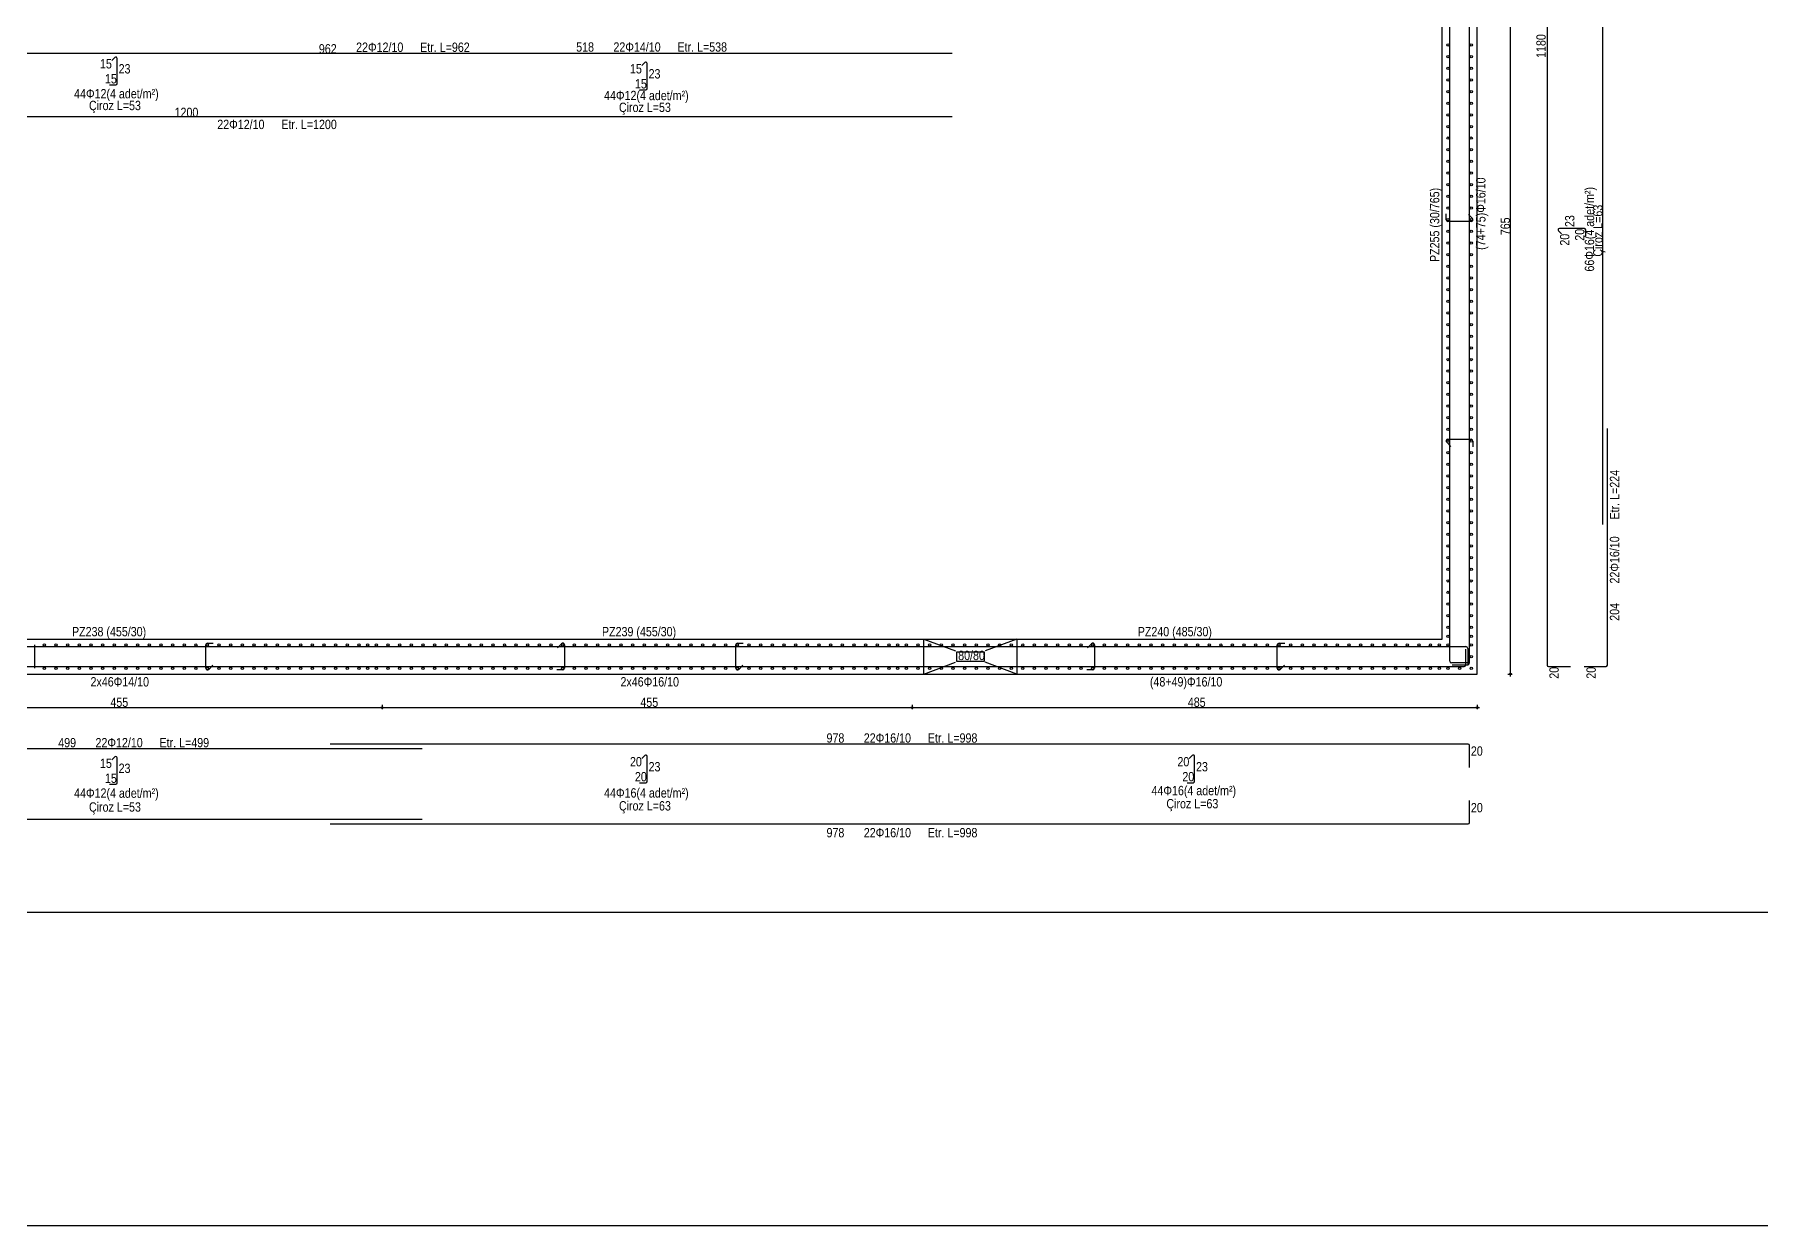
# Model space of a CAD drawing. Header units: metres. Extents: x 419734 to 420376, y 4564732 to 4565123.
# Drawn here: x 419893.43 to 419930.48, y 4564978.77 to 4565004.33 of the extents above; entities that cross this region are included whole.
import ezdxf

# ---------------------------------------------------------------- set-up
doc = ezdxf.new("R2010")
doc.units = ezdxf.units.M
for name, color, linetype in [('SW_DIM', 33, 'Continuous'), ('SW_MAGRONE', 2, 'Continuous'), ('SW_REINFORCEMENT', 7, 'Continuous'), ('SW_TABLE', 7, 'Continuous'), ('SW_Tondini', 1, 'Continuous'), ('SW_TXT_TESTI', 1, 'Continuous')]:
    doc.layers.add(name, color=color, linetype=linetype)
doc.layers.add('SW_FINESTRE_INV', color=60, linetype='Continuous', plot=False)
doc.styles.add('SWS', font='ARIALN.TTF')

msp = doc.modelspace()

# ---------------------------------------------------------------- linework, layer by layer
at = {"layer": 'SW_DIM', "ltscale": 0.5, "flags": 128}
for points in [[(419925.11691, 4564990.55176), (419925.11691, 4565023.52676)], [(419925.05441, 4564990.60176), (419925.14816, 4564990.60176)], [(419900.89743, 4564989.94426), (419900.89743, 4564989.85051)], [(419912.27243, 4564989.94426), (419912.27243, 4564989.85051)], [(419924.39691, 4564989.94426), (419924.39691, 4564989.85051)], [(419861.95941, 4564989.88176), (419924.44691, 4564989.88176)]]:
    msp.add_lwpolyline(points, dxfattribs=at)
at = {"layer": 'SW_DIM', "ltscale": 0.5}
for centre in [(419925.11691, 4564990.60176), (419900.89743, 4564989.88176), (419912.27243, 4564989.88176), (419924.39691, 4564989.88176)]:
    msp.add_circle(centre, 0.01875, dxfattribs=at)
at = {"layer": 'SW_FINESTRE_INV', "color": 6}
msp.add_lwpolyline([(420099.1896, 4565062.86785), (419806.43123, 4565062.86785), (419806.43123, 4564978.76785), (420099.1896, 4564978.76785)], dxfattribs=at)
at = {"layer": 'SW_MAGRONE'}
for points in [[(419924.39691, 4564990.60176), (419924.39691, 4565023.47676)], [(419923.64691, 4564991.35176), (419923.64691, 4565022.72676)], [(419877.20941, 4564991.35176), (419923.64691, 4564991.35176)], [(419912.52191, 4564990.60176), (419912.52191, 4564991.35176)], [(419912.52191, 4564991.35176), (419913.20191, 4564991.09676)], [(419913.2297, 4564991.08176), (419913.81412, 4564991.08176)], [(419913.2297, 4564990.87176), (419913.2297, 4564991.08176)], [(419913.81412, 4564991.08176), (419913.81412, 4564990.87176)], [(419914.52191, 4564991.35176), (419913.84191, 4564991.09676)], [(419914.52191, 4564991.35176), (419914.52191, 4564990.60176)], [(419912.52191, 4564990.60176), (419913.20191, 4564990.85676)], [(419913.81412, 4564990.87176), (419913.2297, 4564990.87176)], [(419914.52191, 4564990.60176), (419913.84191, 4564990.85676)], [(419862.00941, 4564990.60176), (419924.39691, 4564990.60176)]]:
    msp.add_lwpolyline(points, dxfattribs=at)
at = {"layer": 'SW_REINFORCEMENT', "color": 7, "ltscale": 0.05, "flags": 128}
for points in [[(419927.09441, 4564993.81426), (419927.09441, 4565023.28426)], [(419923.80941, 4564990.87676), (419923.80941, 4565023.23926)], [(419924.23441, 4564990.83926), (419924.23441, 4565023.20176)], [(419925.89941, 4565020.26426), (419925.89941, 4564990.79426)], [(419913.1315, 4565003.9183), (419889.09126, 4565003.9183)], [(419895.15872, 4565003.83322), (419895.09502, 4565003.76953)], [(419895.20993, 4565003.27693), (419895.20993, 4565003.812)], [(419906.53372, 4565003.72572), (419906.47002, 4565003.66203)], [(419906.58493, 4565003.16944), (419906.58493, 4565003.70451)], [(419895.04743, 4565003.24693), (419895.17993, 4565003.24693)], [(419906.42243, 4565003.13944), (419906.55493, 4565003.13944)], [(419883.1315, 4565002.56506), (419913.1315, 4565002.56506)], [(419923.73441, 4565000.35176), (419923.73441, 4565000.47676)], [(419924.27191, 4565000.31426), (419923.77191, 4565000.31426)], [(419924.21004, 4565000.46667), (419924.29843, 4565000.37828)], [(419926.14312, 4565000.11305), (419926.20682, 4565000.04936)], [(419926.69941, 4565000.16426), (419926.16434, 4565000.16426)], [(419926.72941, 4565000.00176), (419926.72941, 4565000.13426)], [(419927.19441, 4564990.79426), (419927.19441, 4564995.8718)], [(419923.83378, 4564995.48686), (419923.74539, 4564995.57525)], [(419923.77191, 4564995.63926), (419924.27191, 4564995.63926)], [(419924.30941, 4564995.60176), (419924.30941, 4564995.47676)], [(419861.39691, 4564991.18926), (419924.15941, 4564991.18926)], [(419893.43493, 4564991.22676), (419893.43493, 4564990.72676)], [(419897.10993, 4564990.72676), (419897.10993, 4564991.22676)], [(419897.14743, 4564991.26426), (419897.27243, 4564991.26426)], [(419904.65752, 4564991.16489), (419904.74591, 4564991.25328)], [(419904.80993, 4564991.22676), (419904.80993, 4564990.72676)], [(419908.48493, 4564990.72676), (419908.48493, 4564991.22676)], [(419908.52243, 4564991.26426), (419908.64743, 4564991.26426)], [(419916.03252, 4564991.16489), (419916.12091, 4564991.25328)], [(419916.18493, 4564991.22676), (419916.18493, 4564990.72676)], [(419920.10993, 4564990.72676), (419920.10993, 4564991.22676)], [(419920.14743, 4564991.26426), (419920.27243, 4564991.26426)], [(419924.15941, 4564990.80176), (419924.15941, 4564991.13676)], [(419924.19691, 4564991.15176), (419924.19691, 4564990.81676)], [(419861.35941, 4564990.76426), (419924.12191, 4564990.76426)], [(419897.26233, 4564990.78864), (419897.17395, 4564990.70025)], [(419904.77243, 4564990.68926), (419904.64743, 4564990.68926)], [(419908.63733, 4564990.78864), (419908.54895, 4564990.70025)], [(419916.14743, 4564990.68926), (419916.02243, 4564990.68926)], [(419920.26233, 4564990.78864), (419920.17395, 4564990.70025)], [(419924.18191, 4564990.83926), (419923.84691, 4564990.83926)], [(419923.86191, 4564990.80176), (419924.19691, 4564990.80176)], [(419925.92941, 4564990.76426), (419926.39941, 4564990.76426)], [(419926.69441, 4564990.76426), (419927.16441, 4564990.76426)], [(419901.7565, 4564988.99926), (419889.27876, 4564988.99926)], [(419924.20441, 4564989.09926), (419899.78116, 4564989.09926)], [(419906.53372, 4564988.85555), (419906.47002, 4564988.79186)], [(419906.58493, 4564988.29926), (419906.58493, 4564988.83434)], [(419918.28346, 4564988.85555), (419918.21976, 4564988.79186)], [(419918.33467, 4564988.29926), (419918.33467, 4564988.83434)], [(419924.23441, 4564988.59926), (419924.23441, 4564989.06926)], [(419895.15872, 4564988.82201), (419895.09502, 4564988.75832)], [(419895.20993, 4564988.26573), (419895.20993, 4564988.8008)], [(419895.04743, 4564988.23573), (419895.17993, 4564988.23573)], [(419906.42243, 4564988.26926), (419906.55493, 4564988.26926)], [(419918.17217, 4564988.26926), (419918.30467, 4564988.26926)], [(419924.23441, 4564987.41463), (419924.23441, 4564987.88463)], [(419871.7565, 4564987.48463), (419901.7565, 4564987.48463)], [(419899.78116, 4564987.38463), (419924.20441, 4564987.38463)]]:
    msp.add_lwpolyline(points, dxfattribs=at)
at = {"layer": 'SW_REINFORCEMENT', "color": 7, "ltscale": 0.05}
for centre, radius, start, end in [((419895.17993, 4565003.812), 0.03, 0, 135), ((419906.55493, 4565003.70451), 0.03, 0, 135), ((419895.17993, 4565003.27693), 0.03, 270, 0), ((419906.55493, 4565003.16944), 0.03, 270, 0), ((419923.77191, 4565000.35176), 0.0375, 180, 270), ((419924.27191, 4565000.35176), 0.0375, 270, 45), ((419926.16434, 4565000.13426), 0.03, 90, 225), ((419926.69941, 4565000.13426), 0.03, 0, 90), ((419923.77191, 4564995.60176), 0.0375, 90, 225), ((419924.27191, 4564995.60176), 0.0375, 0, 90), ((419897.14743, 4564991.22676), 0.0375, 90, 180), ((419904.77243, 4564991.22676), 0.0375, 0, 135), ((419908.52243, 4564991.22676), 0.0375, 90, 180), ((419916.14743, 4564991.22676), 0.0375, 0, 135), ((419920.14743, 4564991.22676), 0.0375, 90, 180), ((419924.15941, 4564991.15176), 0.0375, 0, 90), ((419897.14743, 4564990.72676), 0.0375, 180, 315), ((419904.77243, 4564990.72676), 0.0375, 270, 0), ((419908.52243, 4564990.72676), 0.0375, 180, 315), ((419916.14743, 4564990.72676), 0.0375, 270, 0), ((419920.14743, 4564990.72676), 0.0375, 180, 315), ((419923.84691, 4564990.87676), 0.0375, 180, 270), ((419924.12191, 4564990.80176), 0.0375, 270, 0), ((419924.19691, 4564990.83926), 0.0375, 270, 0), ((419925.92941, 4564990.79426), 0.03, 180, 270), ((419927.16441, 4564990.79426), 0.03, 270, 0), ((419895.17993, 4564988.8008), 0.03, 0, 135), ((419906.55493, 4564988.83434), 0.03, 0, 135), ((419918.30467, 4564988.83434), 0.03, 0, 135), ((419924.20441, 4564989.06926), 0.03, 0, 90), ((419895.17993, 4564988.26573), 0.03, 270, 0), ((419906.55493, 4564988.29926), 0.03, 270, 0), ((419918.30467, 4564988.29926), 0.03, 270, 0), ((419924.20441, 4564987.41463), 0.03, 270, 0)]:
    msp.add_arc(centre, radius, start, end, dxfattribs=at)
at = {"layer": 'SW_TABLE'}
msp.add_lwpolyline([(419931.44942, 4564985.48508), (419856.31441, 4564985.48508)], dxfattribs=at)
at = {"layer": 'SW_Tondini'}
for centre in [(419923.77191, 4565004.10176), (419924.27191, 4565004.10176), (419923.77191, 4565003.85176), (419924.27191, 4565003.85176), (419923.77191, 4565003.60176), (419923.77191, 4565003.35176), (419924.27191, 4565003.60176), (419924.27191, 4565003.35176), (419923.77191, 4565003.10176), (419924.27191, 4565003.10176), (419923.77191, 4565002.85176), (419923.77191, 4565002.60176), (419924.27191, 4565002.85176), (419924.27191, 4565002.60176), (419923.77191, 4565002.35176), (419924.27191, 4565002.35176), (419923.77191, 4565002.10176), (419923.77191, 4565001.85176), (419924.27191, 4565002.10176), (419924.27191, 4565001.85176), (419923.77191, 4565001.60176), (419924.27191, 4565001.60176), (419923.77191, 4565001.35176), (419923.77191, 4565001.10176), (419924.27191, 4565001.35176), (419924.27191, 4565001.10176), (419923.77191, 4565000.85176), (419924.27191, 4565000.85176), (419923.77191, 4565000.60176), (419923.77191, 4565000.35176), (419924.27191, 4565000.60176), (419924.27191, 4565000.35176), (419923.77191, 4565000.10176), (419924.27191, 4565000.10176), (419923.77191, 4564999.85176), (419923.77191, 4564999.60176), (419924.27191, 4564999.85176), (419924.27191, 4564999.60176), (419923.77191, 4564999.35176), (419924.27191, 4564999.35176), (419923.77191, 4564999.10176), (419923.77191, 4564998.85176), (419924.27191, 4564999.10176), (419924.27191, 4564998.85176), (419923.77191, 4564998.60176), (419924.27191, 4564998.60176), (419923.77191, 4564998.35176), (419923.77191, 4564998.10176), (419924.27191, 4564998.35176), (419924.27191, 4564998.10176), (419923.77191, 4564997.85176), (419924.27191, 4564997.85176), (419923.77191, 4564997.60176), (419923.77191, 4564997.35176), (419924.27191, 4564997.60176), (419924.27191, 4564997.35176), (419923.77191, 4564997.10176), (419924.27191, 4564997.10176), (419923.77191, 4564996.85176), (419923.77191, 4564996.60176), (419924.27191, 4564996.85176), (419924.27191, 4564996.60176), (419923.77191, 4564996.35176), (419924.27191, 4564996.35176), (419923.77191, 4564996.10176), (419923.77191, 4564995.85176), (419924.27191, 4564996.10176), (419924.27191, 4564995.85176), (419923.77191, 4564995.60176), (419924.27191, 4564995.60176), (419923.77191, 4564995.35176), (419923.77191, 4564995.10176), (419924.27191, 4564995.35176), (419924.27191, 4564995.10176), (419923.77191, 4564994.85176), (419924.27191, 4564994.85176), (419923.77191, 4564994.60176), (419924.27191, 4564994.60176), (419923.77191, 4564994.35176), (419923.77191, 4564994.10176), (419924.27191, 4564994.35176), (419924.27191, 4564994.10176), (419923.77191, 4564993.85176), (419924.27191, 4564993.85176), (419923.77191, 4564993.60176), (419923.77191, 4564993.35176), (419924.27191, 4564993.60176), (419924.27191, 4564993.35176), (419923.77191, 4564993.10176), (419924.27191, 4564993.10176), (419923.77191, 4564992.85176), (419923.77191, 4564992.60176), (419924.27191, 4564992.85176), (419924.27191, 4564992.60176), (419923.77191, 4564992.35176), (419924.27191, 4564992.35176), (419923.77191, 4564992.10176), (419923.77191, 4564991.85176), (419924.27191, 4564992.10176), (419924.27191, 4564991.85176), (419923.77191, 4564991.60176), (419923.77191, 4564991.41426), (419924.27191, 4564991.60176), (419924.27191, 4564991.41426), (419893.64743, 4564991.22676), (419893.89743, 4564991.22676), (419894.14743, 4564991.22676), (419894.39743, 4564991.22676), (419894.64743, 4564991.22676), (419894.89743, 4564991.22676), (419895.14743, 4564991.22676), (419895.39743, 4564991.22676), (419895.64743, 4564991.22676), (419895.89743, 4564991.22676), (419896.14743, 4564991.22676), (419896.39743, 4564991.22676), (419896.64743, 4564991.22676), (419896.89743, 4564991.22676), (419897.14743, 4564991.22676), (419897.39743, 4564991.22676), (419897.64743, 4564991.22676), (419897.89743, 4564991.22676), (419898.14743, 4564991.22676), (419898.39743, 4564991.22676), (419898.64743, 4564991.22676), (419898.89743, 4564991.22676), (419899.14743, 4564991.22676), (419899.39743, 4564991.22676), (419899.64743, 4564991.22676), (419899.89743, 4564991.22676), (419900.14743, 4564991.22676), (419900.39743, 4564991.22676), (419900.58493, 4564991.22676), (419900.77243, 4564991.22676), (419901.02243, 4564991.22676), (419901.27243, 4564991.22676), (419901.52243, 4564991.22676), (419901.77243, 4564991.22676), (419902.02243, 4564991.22676), (419902.27243, 4564991.22676), (419902.52243, 4564991.22676), (419902.77243, 4564991.22676), (419903.02243, 4564991.22676), (419903.27243, 4564991.22676), (419903.52243, 4564991.22676), (419903.77243, 4564991.22676), (419904.02243, 4564991.22676), (419904.27243, 4564991.22676), (419904.52243, 4564991.22676), (419904.77243, 4564991.22676), (419905.02243, 4564991.22676), (419905.27243, 4564991.22676), (419905.52243, 4564991.22676), (419905.77243, 4564991.22676), (419906.02243, 4564991.22676), (419906.27243, 4564991.22676), (419906.52243, 4564991.22676), (419906.77243, 4564991.22676), (419907.02243, 4564991.22676), (419907.27243, 4564991.22676), (419907.52243, 4564991.22676), (419907.77243, 4564991.22676), (419908.02243, 4564991.22676), (419908.27243, 4564991.22676), (419908.52243, 4564991.22676), (419908.77243, 4564991.22676), (419909.02243, 4564991.22676), (419909.27243, 4564991.22676), (419909.52243, 4564991.22676), (419909.77243, 4564991.22676), (419910.02243, 4564991.22676), (419910.27243, 4564991.22676), (419910.52243, 4564991.22676), (419910.77243, 4564991.22676), (419911.02243, 4564991.22676), (419911.27243, 4564991.22676), (419911.52243, 4564991.22676), (419911.77243, 4564991.22676), (419911.95993, 4564991.22676), (419912.14743, 4564991.22676), (419912.39743, 4564991.22676), (419912.64743, 4564991.22676), (419912.89743, 4564991.22676), (419913.14743, 4564991.22676), (419913.39743, 4564991.22676), (419913.64743, 4564991.22676), (419913.89743, 4564991.22676), (419914.14743, 4564991.22676), (419914.39743, 4564991.22676), (419914.64743, 4564991.22676), (419914.89743, 4564991.22676), (419915.14743, 4564991.22676), (419915.39743, 4564991.22676), (419915.64743, 4564991.22676), (419915.89743, 4564991.22676), (419916.14743, 4564991.22676), (419916.39743, 4564991.22676), (419916.64743, 4564991.22676), (419916.89743, 4564991.22676), (419917.14743, 4564991.22676), (419917.39743, 4564991.22676), (419917.64743, 4564991.22676), (419917.89743, 4564991.22676), (419918.14743, 4564991.22676), (419918.39743, 4564991.22676), (419918.64743, 4564991.22676), (419918.89743, 4564991.22676), (419919.14743, 4564991.22676), (419919.39743, 4564991.22676), (419919.64743, 4564991.22676), (419919.89743, 4564991.22676), (419920.14743, 4564991.22676), (419920.39743, 4564991.22676), (419920.64743, 4564991.22676), (419920.89743, 4564991.22676), (419921.14743, 4564991.22676), (419921.39743, 4564991.22676), (419921.64743, 4564991.22676), (419921.89743, 4564991.22676), (419922.14743, 4564991.22676), (419922.39743, 4564991.22676), (419922.64743, 4564991.22676), (419922.89743, 4564991.22676), (419923.14743, 4564991.22676), (419923.39743, 4564991.22676), (419923.58467, 4564991.22676), (419923.77191, 4564991.22676), (419924.27191, 4564991.22676), (419893.64743, 4564990.72676), (419893.89743, 4564990.72676), (419894.14743, 4564990.72676), (419894.39743, 4564990.72676), (419894.64743, 4564990.72676), (419894.89743, 4564990.72676), (419895.14743, 4564990.72676), (419895.39743, 4564990.72676), (419895.64743, 4564990.72676), (419895.89743, 4564990.72676), (419896.14743, 4564990.72676), (419896.39743, 4564990.72676), (419896.64743, 4564990.72676), (419896.89743, 4564990.72676), (419897.14743, 4564990.72676), (419897.39743, 4564990.72676), (419897.64743, 4564990.72676), (419897.89743, 4564990.72676), (419898.14743, 4564990.72676), (419898.39743, 4564990.72676), (419898.64743, 4564990.72676), (419898.89743, 4564990.72676), (419899.14743, 4564990.72676), (419899.39743, 4564990.72676), (419899.64743, 4564990.72676), (419899.89743, 4564990.72676), (419900.14743, 4564990.72676), (419900.39743, 4564990.72676), (419900.58493, 4564990.72676), (419900.77243, 4564990.72676), (419901.02243, 4564990.72676), (419901.27243, 4564990.72676), (419901.52243, 4564990.72676), (419901.77243, 4564990.72676), (419902.02243, 4564990.72676), (419902.27243, 4564990.72676), (419902.52243, 4564990.72676), (419902.77243, 4564990.72676), (419903.02243, 4564990.72676), (419903.27243, 4564990.72676), (419903.52243, 4564990.72676), (419903.77243, 4564990.72676), (419904.02243, 4564990.72676), (419904.27243, 4564990.72676), (419904.52243, 4564990.72676), (419904.77243, 4564990.72676), (419905.02243, 4564990.72676), (419905.27243, 4564990.72676), (419905.52243, 4564990.72676), (419905.77243, 4564990.72676), (419906.02243, 4564990.72676), (419906.27243, 4564990.72676), (419906.52243, 4564990.72676), (419906.77243, 4564990.72676), (419907.02243, 4564990.72676), (419907.27243, 4564990.72676), (419907.52243, 4564990.72676), (419907.77243, 4564990.72676), (419908.02243, 4564990.72676), (419908.27243, 4564990.72676), (419908.52243, 4564990.72676), (419908.77243, 4564990.72676), (419909.02243, 4564990.72676), (419909.27243, 4564990.72676), (419909.52243, 4564990.72676), (419909.77243, 4564990.72676), (419910.02243, 4564990.72676), (419910.27243, 4564990.72676), (419910.52243, 4564990.72676), (419910.77243, 4564990.72676), (419911.02243, 4564990.72676), (419911.27243, 4564990.72676), (419911.52243, 4564990.72676), (419911.77243, 4564990.72676), (419911.95993, 4564990.72676), (419912.14743, 4564990.72676), (419912.39743, 4564990.72676), (419912.64743, 4564990.72676), (419912.89743, 4564990.72676), (419913.14743, 4564990.72676), (419913.39743, 4564990.72676), (419913.64743, 4564990.72676), (419913.89743, 4564990.72676), (419914.14743, 4564990.72676), (419914.39743, 4564990.72676), (419914.64743, 4564990.72676), (419914.89743, 4564990.72676), (419915.14743, 4564990.72676), (419915.39743, 4564990.72676), (419915.64743, 4564990.72676), (419915.89743, 4564990.72676), (419916.14743, 4564990.72676), (419916.39743, 4564990.72676), (419916.64743, 4564990.72676), (419916.89743, 4564990.72676), (419917.14743, 4564990.72676), (419917.39743, 4564990.72676), (419917.64743, 4564990.72676), (419917.89743, 4564990.72676), (419918.14743, 4564990.72676), (419918.39743, 4564990.72676), (419918.64743, 4564990.72676), (419918.89743, 4564990.72676), (419919.14743, 4564990.72676), (419919.39743, 4564990.72676), (419919.64743, 4564990.72676), (419919.89743, 4564990.72676), (419920.14743, 4564990.72676), (419920.39743, 4564990.72676), (419920.64743, 4564990.72676), (419920.89743, 4564990.72676), (419921.14743, 4564990.72676), (419921.39743, 4564990.72676), (419921.64743, 4564990.72676), (419921.89743, 4564990.72676), (419922.14743, 4564990.72676), (419922.39743, 4564990.72676), (419922.64743, 4564990.72676), (419922.89743, 4564990.72676), (419923.14743, 4564990.72676), (419923.39743, 4564990.72676), (419923.58467, 4564990.72676), (419923.77191, 4564990.72676), (419924.02191, 4564990.72676), (419924.27191, 4564990.97676), (419924.27191, 4564990.72676)]:
    msp.add_circle(centre, 0.025, dxfattribs=at)

# ---------------------------------------------------------------- texts
at = {"layer": 'SW_DIM', "ltscale": 0.5, "style": 'SWS'}
msp.add_text('765', height=0.2, rotation=90, dxfattribs=at).set_placement((419925.10129, 4565000.01859))
for s, p in [('455', (419895.06426, 4564989.89739)), ('455', (419906.43926, 4564989.89739)), ('485', (419918.189, 4564989.89739))]:
    msp.add_text(s, height=0.2, dxfattribs=at).set_placement(p)
at = {"layer": 'SW_TXT_TESTI', "style": 'SWS'}
for s, p in [('962', (419899.5379, 4565003.91888)), ('22Φ12/10', (419900.33751, 4565003.95303)), ('Etr. L=962', (419901.71208, 4565003.95303)), ('518', (419905.06085, 4565003.95795)), ('22Φ14/10', (419905.86046, 4565003.95795)), ('Etr. L=538', (419907.23503, 4565003.95795)), ('15', (419894.84074, 4565003.59831)), ('23', (419895.23993, 4565003.49068)), ('15', (419906.21574, 4565003.49082)), ('15', (419894.94686, 4565003.27693)), ('15', (419906.32186, 4565003.16944)), ('23', (419906.61493, 4565003.38319)), ('44Φ12(4 adet/m²)', (419894.2847, 4565002.9566)), ('Çiroz L=53', (419894.60412, 4565002.70329)), ('44Φ12(4 adet/m²)', (419905.6597, 4565002.91741)), ('1200', (419896.44149, 4565002.55503)), ('Çiroz L=53', (419905.97912, 4565002.66385)), ('22Φ12/10', (419897.35763, 4565002.2968)), ('Etr. L=1200', (419898.73221, 4565002.2968)), ('PZ238 (455/30)', (419894.23926, 4564991.41176)), ('PZ239 (455/30)', (419905.61426, 4564991.41176)), ('PZ240 (485/30)', (419917.114, 4564991.41176)), ('80/80', (419913.2597, 4564990.90176)), ('2x46Φ14/10', (419894.63696, 4564990.33508)), ('2x46Φ16/10', (419906.01196, 4564990.33508)), ('(48+49)Φ16/10', (419917.37492, 4564990.33508)), ('499', (419893.94415, 4564989.02926)), ('22Φ12/10', (419894.74376, 4564989.02926)), ('Etr. L=499', (419896.11833, 4564989.02926)), ('978', (419910.43431, 4564989.12926)), ('22Φ16/10', (419911.23392, 4564989.12926)), ('Etr. L=998', (419912.60849, 4564989.12926)), ('20', (419924.26441, 4564988.84926)), ('15', (419894.84074, 4564988.58711)), ('15', (419894.94686, 4564988.26573)), ('23', (419895.23993, 4564988.47948)), ('20', (419906.21574, 4564988.62065)), ('20', (419906.32186, 4564988.29926)), ('23', (419906.61493, 4564988.51301)), ('20', (419917.96548, 4564988.62065)), ('20', (419918.0716, 4564988.29926)), ('23', (419918.36467, 4564988.51301)), ('44Φ12(4 adet/m²)', (419894.2847, 4564987.94645)), ('44Φ16(4 adet/m²)', (419905.6597, 4564987.95056)), ('44Φ16(4 adet/m²)', (419917.40944, 4564988.001)), ('Çiroz L=53', (419894.60412, 4564987.64876)), ('Çiroz L=63', (419905.97912, 4564987.67389)), ('Çiroz L=63', (419917.72886, 4564987.72013)), ('20', (419924.26441, 4564987.63463)), ('978', (419910.43431, 4564987.09731)), ('22Φ16/10', (419911.23392, 4564987.09731)), ('Etr. L=998', (419912.60849, 4564987.09731))]:
    msp.add_text(s, height=0.2, dxfattribs=at).set_placement(p)
for s, p in [('1180', (419925.86941, 4565003.82425)), ('(74+75)Φ16/10', (419924.57691, 4564999.70451)), ('PZ255 (30/765)', (419923.58691, 4564999.44359)), ('66Φ16(4 adet/m²)', (419926.90941, 4564999.23904)), ('23', (419926.48566, 4565000.19426)), ('Çiroz L=63', (419927.08941, 4564999.55846)), ('20', (419926.37803, 4564999.79507)), ('20', (419926.69941, 4564999.90119)), ('Etr. L=224', (419927.44796, 4564993.91873)), ('22Φ16/10', (419927.44796, 4564992.54416)), ('204', (419927.44796, 4564991.74455)), ('20', (419926.14941, 4564990.50119)), ('20', (419926.94441, 4564990.50119))]:
    msp.add_text(s, height=0.2, rotation=90, dxfattribs=at).set_placement(p)

doc.saveas('drawing.dxf')
